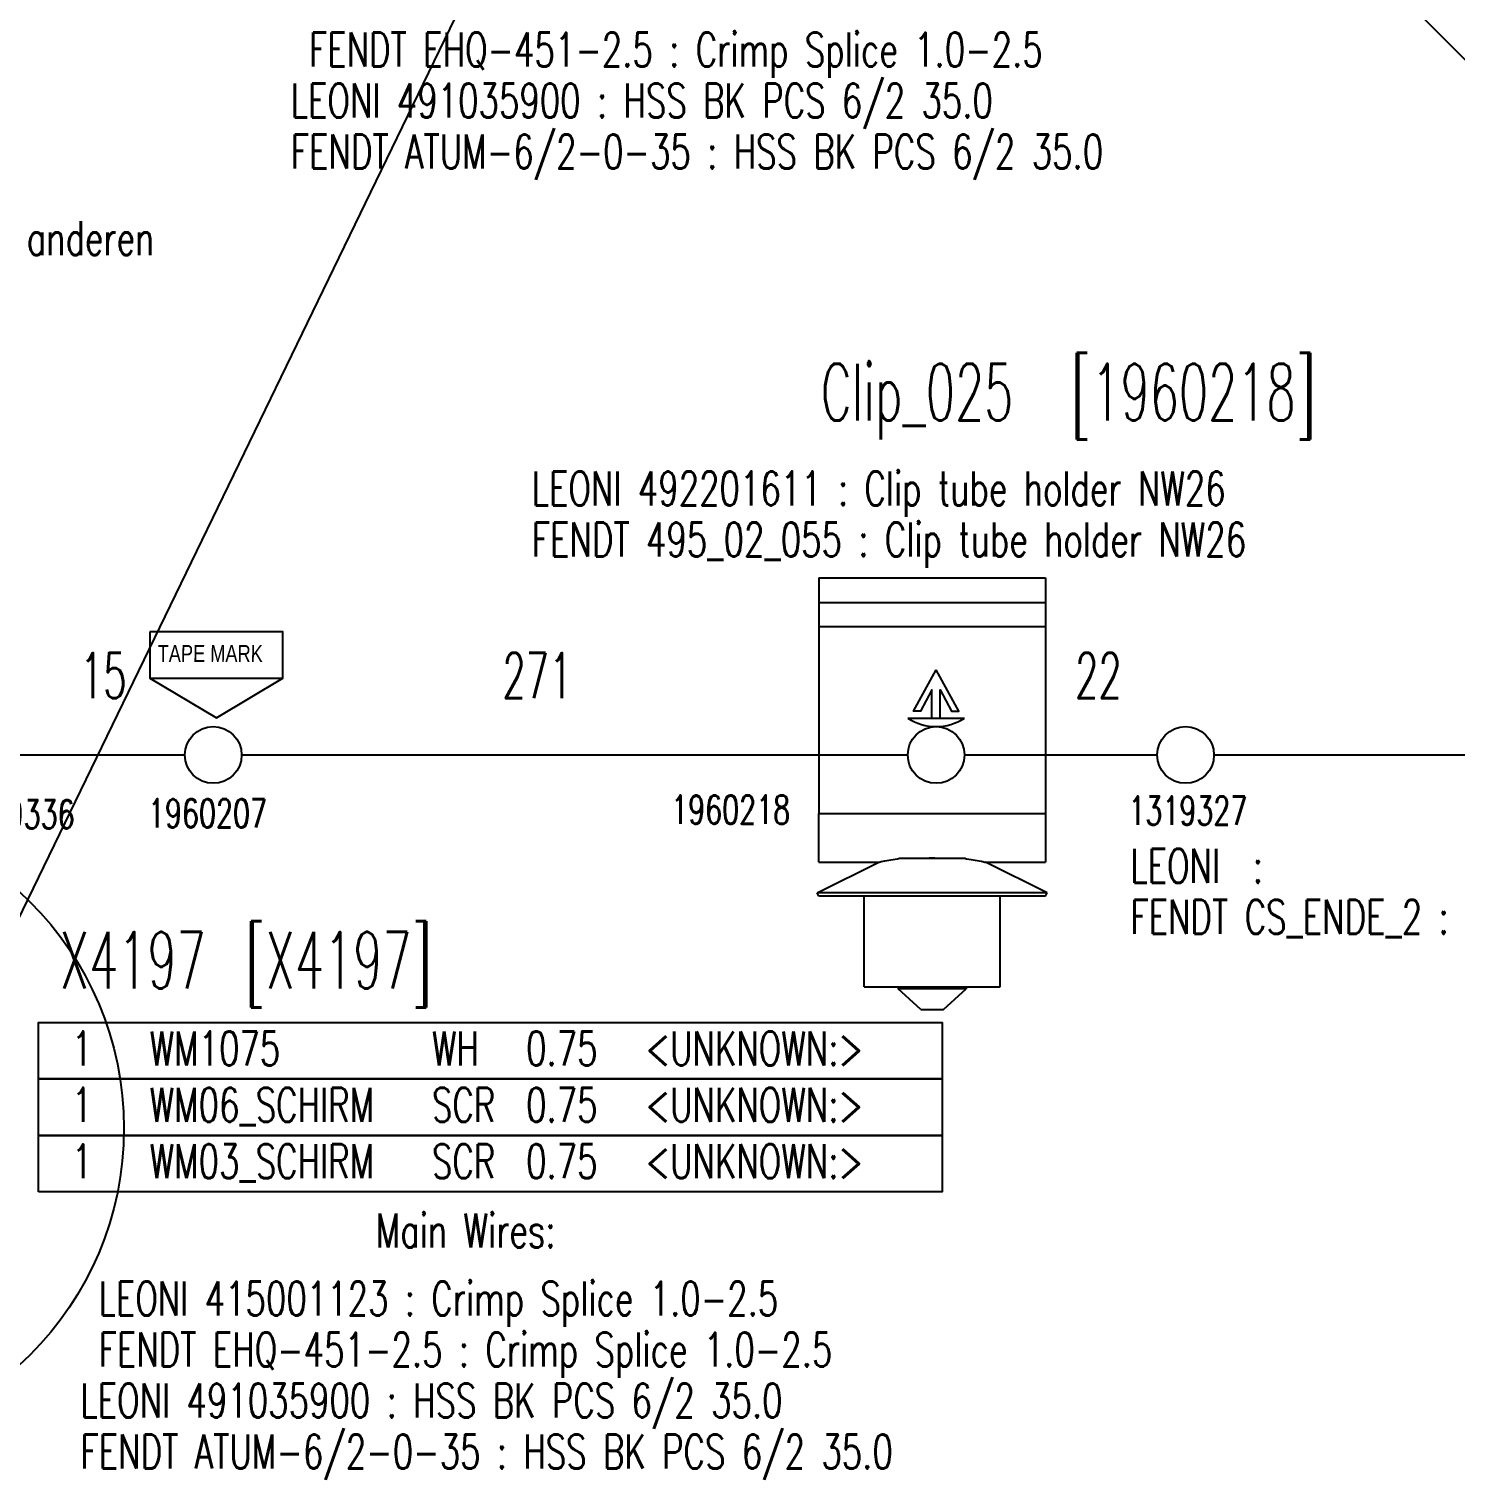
# Model space of a CAD drawing. Header units: millimetres. Extents: x -1 to 4489, y 0 to 1364.
# Drawn here: x 1299.7 to 1425.5, y 495.1 to 623.1 of the extents above; entities that cross this region are included whole.
import ezdxf

# ---------------------------------------------------------------- set-up
doc = ezdxf.new("R2010")
doc.units = ezdxf.units.MM
for name, color, linetype in [('A_ACHSEN', 7, 'Continuous'), ('A_FLAECHEN', 7, 'Continuous'), ('Fendt Beschriftung', 1, 'Continuous'), ('LAYER_0', 7, 'Continuous')]:
    doc.layers.add(name, color=color, linetype=linetype)
doc.styles.add('HS-BUNDLE-DIMENSION', font='ROMANS.SHX', dxfattribs={"width": 0.6, "height": 4})
doc.styles.add('HS-COMP-DESCRIPTION', font='ROMANS.SHX', dxfattribs={"width": 0.6, "height": 5})
doc.styles.add('HS-INSULATION-LEGEND', font='ROMANS.SHX', dxfattribs={"width": 0.7, "height": 3})
doc.styles.add('HS-NODE', font='ROMANS.SHX', dxfattribs={"width": 0.7, "height": 2.5})
doc.styles.add('HS-PART-NO', font='ROMANS.SHX', dxfattribs={"width": 0.7, "height": 3})
doc.styles.add('HS-WIRE', font='ROMANS.SHX', dxfattribs={"width": 0.7, "height": 3})
doc.linetypes.add('NW_26_FHW_OPEN', pattern='A,0.0001,["=",Standard,S=0.4,R=0,X=0,Y=-0.2],-0.0001,["[]",Standard,S=0.3,R=0,X=-0.05,Y=-0.15],-0.2', length=0.2002)

# ---------------------------------------------------------------- blocks, each defined once
blk = doc.blocks.new('497003101')
at = {"layer": 'LAYER_0', "color": 7}
for points in [[(-5.87, 7.56), (-5.87, 3.49), (5.87, 3.49), (5.87, 7.56), (-5.87, 7.56)], [(-5.87, 3.49), (0, 0), (5.87, 3.49)]]:
    blk.add_lwpolyline(points, dxfattribs=at)
at = {"layer": 'LAYER_0', "color": 7, "oblique": 0.8, "width": 0.8}
blk.add_text('TAPE MARK', height=1.5, dxfattribs=at).set_placement((-5.19, 4.91))
blk = doc.blocks.new('A$C2E6414D2')
at = {"linetype": 'Continuous'}
for p, q in [((7.13, 36.28), (13.13, 36.28)), ((7.13, 36.28), (7.15, 36.16)), ((7.13, 36.08), (7.13, 36.28)), ((7.15, 36.16), (7.18, 36.08)), ((9.13, 36.28), (9.13, 36.08)), ((11.13, 36.28), (11.13, 36.08)), ((13.09, 36.08), (13.12, 36.16)), ((13.12, 36.16), (13.13, 36.28)), ((13.13, 36.08), (13.13, 36.28)), ((0.13, 0), (0.13, 20.8)), ((20.13, 20.8), (0.13, 20.8)), ((20.13, 0), (20.13, 20.8)), ((20.13, 4.3), (0.13, 4.3)), ((20.13, 2.2), (0.13, 2.2))]:
    blk.add_line(p, q, dxfattribs=at)
at = {"layer": 'A_ACHSEN', "linetype": 'Continuous'}
for p, q in [((9.13, 38.08), (7.13, 36.28)), ((11.13, 38.08), (9.13, 38.08)), ((11.13, 38.08), (13.13, 36.28)), ((0.13, 28.08), (0, 27.81)), ((0, 27.81), (20.27, 27.81)), ((0, 27.81), (5.42, 25.1)), ((0.13, 28.08), (20.13, 28.08)), ((20.27, 27.81), (14.84, 25.1)), ((20.13, 28.08), (20.27, 27.81)), ((0.13, 20.8), (0.13, 25.1)), ((5.42, 25.1), (0.13, 25.1)), ((5.44, 25.1), (5.42, 25.1)), ((5.47, 25.09), (5.44, 25.1)), ((5.65, 25.05), (5.47, 25.09)), ((5.81, 25.02), (5.65, 25.05)), ((5.98, 24.99), (5.81, 25.02)), ((6.15, 24.95), (5.98, 24.99)), ((6.33, 24.92), (6.15, 24.95)), ((6.51, 24.89), (6.33, 24.92)), ((6.7, 24.86), (6.51, 24.89)), ((6.89, 24.83), (6.7, 24.86)), ((7.09, 24.8), (6.89, 24.83)), ((7.19, 24.78), (7.09, 24.8)), ((7.19, 24.78), (13.07, 24.78)), ((9.88, 24.7), (9.88, 24.78)), ((10.38, 24.7), (9.88, 24.7)), ((10.38, 24.7), (10.38, 24.78)), ((13.18, 24.8), (13.07, 24.78)), ((13.38, 24.83), (13.18, 24.8)), ((13.57, 24.86), (13.38, 24.83)), ((13.76, 24.89), (13.57, 24.86)), ((13.94, 24.92), (13.76, 24.89)), ((14.12, 24.95), (13.94, 24.92)), ((14.29, 24.99), (14.12, 24.95)), ((14.46, 25.02), (14.29, 24.99)), ((14.62, 25.05), (14.46, 25.02)), ((14.8, 25.09), (14.62, 25.05)), ((14.83, 25.1), (14.8, 25.09)), ((14.84, 25.1), (14.83, 25.1)), ((20.13, 25.1), (14.84, 25.1)), ((20.13, 25.1), (20.13, 20.8)), ((20.13, 0), (0.13, 0))]:
    blk.add_line(p, q, dxfattribs=at)
at = {"layer": 'A_FLAECHEN', "linetype": 'Continuous'}
for p, q in [((16.13, 36.08), (4.13, 36.08)), ((4.13, 36.08), (4.13, 28.08)), ((16.13, 36.08), (16.13, 28.08))]:
    blk.add_line(p, q, dxfattribs=at)

msp = doc.modelspace()

# ---------------------------------------------------------------- linework, layer by layer
at = {"color": 7, "ltscale": 8}
for points in [[(1410, 636.72), (1485.88, 560.85)], [(1404.15, 559.08), (1485.15, 559.08)]]:
    msp.add_lwpolyline(points, dxfattribs=at)
at = {"color": 5, "linetype": 'Continuous'}
for points in [[(1379.27, 562.33), (1379.27, 564.83), (1378.27, 562.96), (1377.65, 562.96), (1379.65, 566.58)], [(1380.02, 562.33), (1380.02, 564.83), (1381.02, 562.96), (1381.65, 562.96), (1379.65, 566.58)], [(1377.15, 562.33), (1382.15, 562.33)]]:
    msp.add_lwpolyline(points, dxfattribs=at)
at = {"color": 7, "linetype": 'NW_26_FHW_OPEN', "ltscale": 8}
for points in [[(1298.82, 559.08), (1313.4, 559.08)], [(1318.4, 559.08), (1377.15, 559.08)], [(1382.15, 559.08), (1399.15, 559.08)]]:
    msp.add_lwpolyline(points, dxfattribs=at)
at = {"color": 7, "linetype": 'Continuous'}
for points in [[(1300.49, 530.5), (1300.49, 535.48), (1380.19, 535.48), (1380.19, 530.5), (1300.49, 530.5)], [(1300.49, 525.52), (1300.49, 530.5), (1380.19, 530.5), (1380.19, 525.52), (1300.49, 525.52)], [(1300.49, 520.54), (1300.49, 525.52), (1380.19, 525.52), (1380.19, 520.54), (1300.49, 520.54)]]:
    msp.add_lwpolyline(points, dxfattribs=at)
for centre in [(1315.9, 559.08), (1379.65, 559.08), (1401.65, 559.08)]:
    msp.add_circle(centre, 2.5, dxfattribs=at)
at = {"color": 5, "linetype": 'Continuous'}
msp.add_arc((1379.65, 566.12), 4.54, 236.6015, 303.3985, dxfattribs=at)
at = {"layer": 'Fendt Beschriftung'}
msp.add_line((1362.67, 676.61), (1291.43, 529.64), dxfattribs=at)
msp.add_circle((1279.75, 526.14), 28.27, dxfattribs=at)

# ---------------------------------------------------------------- block references
at = {"rotation": 180}
msp.add_blockref('A$C2E6414D2', (1389.43, 574.72), dxfattribs=at)
msp.add_blockref('497003101', (1316.18, 562.37))

# ---------------------------------------------------------------- texts
at = {"color": 200, "linetype": 'Continuous', "style": 'HS-PART-NO', "width": 0.7}
for s, p in [('FENDT EHQ-451-2.5 : Crimp Splice 1.0-2.5', (1324.34, 619.8)), ('LEONI 491035900 : HSS BK PCS 6/2 35.0', (1322.74, 615.3)), ('FENDT ATUM-6/2-0-35 : HSS BK PCS 6/2 35.0', (1322.74, 610.8)), ('LEONI 492201611 : Clip tube holder NW26', (1343.99, 581.09)), ('FENDT 495_02_055 : Clip tube holder NW26', (1343.99, 576.59)), ('LEONI  :', (1396.78, 547.8)), ('FENDT CS_ENDE_2 :', (1396.78, 543.3)), ('LEONI 415001123 : Crimp Splice 1.0-2.5', (1305.79, 509.63)), ('FENDT EHQ-451-2.5 : Crimp Splice 1.0-2.5', (1305.79, 505.13)), ('LEONI 491035900 : HSS BK PCS 6/2 35.0', (1304.19, 500.63)), ('FENDT ATUM-6/2-0-35 : HSS BK PCS 6/2 35.0', (1304.19, 496.13))]:
    msp.add_text(s, height=3, dxfattribs=at).set_placement(p)
at = {"color": 5, "linetype": 'Continuous'}
for s, height, style, width, p in [(' [1960218]', 5, 'HS-COMP-DESCRIPTION', 0.6, (1389.49, 588.59)), ('1960218', 2.5, 'HS-NODE', 0.7, (1356.28, 553.02)), ('1319336', 2.5, 'HS-NODE', 0.7, (1293.18, 552.6)), ('1960207', 2.5, 'HS-NODE', 0.7, (1310.14, 552.69)), ('1319327', 2.5, 'HS-NODE', 0.7, (1396.6, 552.92)), (' [X4197]', 5, 'HS-COMP-DESCRIPTION', 0.6, (1316.67, 538.48)), ('WM06_SCHIRM ', 3, 'HS-WIRE', 0.7, (1310.29, 526.72)), ('SCR ', 3, 'HS-WIRE', 0.7, (1335.19, 526.72)), ('0.75 ', 3, 'HS-WIRE', 0.7, (1343.49, 526.72)), (' <UNKNOWN:>  ', 3, 'HS-WIRE', 0.7, (1352.59, 526.72)), ('WM03_SCHIRM ', 3, 'HS-WIRE', 0.7, (1310.29, 521.74)), ('SCR ', 3, 'HS-WIRE', 0.7, (1335.19, 521.74)), ('0.75 ', 3, 'HS-WIRE', 0.7, (1343.49, 521.74)), (' <UNKNOWN:>  ', 3, 'HS-WIRE', 0.7, (1352.59, 521.74))]:
    msp.add_text(s, height=height, dxfattribs=dict(at, style=style, width=width)).set_placement(p)
at = {"color": 42, "linetype": 'Continuous', "style": 'HS-COMP-DESCRIPTION', "width": 0.6}
for s, p in [('Clip_025', (1369.49, 588.59)), ('X4197', (1302.38, 538.48))]:
    msp.add_text(s, height=5, dxfattribs=at).set_placement(p)
at = {"color": 1, "linetype": 'Continuous', "ltscale": 8, "style": 'HS-BUNDLE-DIMENSION', "width": 0.6}
for s, p in [('15', (1304.15, 564.08)), ('271', (1341.4, 564.08)), ('22', (1391.91, 564.08))]:
    msp.add_text(s, height=4, dxfattribs=at).set_placement(p)
at = {"color": 7, "linetype": 'Continuous', "style": 'HS-WIRE', "width": 0.7}
for p in [(1301.99, 531.7), (1301.99, 526.72), (1301.99, 521.74)]:
    msp.add_text(' 1  ', height=3, dxfattribs=at).set_placement(p)
at = {"color": 92, "linetype": 'Continuous', "style": 'HS-WIRE', "width": 0.7}
for s, p in [('WM1075 ', (1310.29, 531.7)), ('WH ', (1335.19, 531.7)), ('0.75 ', (1343.49, 531.7)), (' <UNKNOWN:>  ', (1352.59, 531.7))]:
    msp.add_text(s, height=3, dxfattribs=at).set_placement(p)
at = {"color": 1, "linetype": 'Continuous', "style": 'HS-PART-NO', "width": 0.7}
msp.add_text('Main Wires: ', height=3, dxfattribs=at).set_placement((1330.24, 515.63))
at = {"layer": 'Fendt Beschriftung', "insert": (1228.03, 606.17), "char_height": 3, "width": 100.9018, "attachment_point": 1, "style": 'HS-INSULATION-LEGEND'}
msp.add_mtext('Verschiebung des Stoßverbinders X4197 von den anderen Stoßverbindern zum Stecker {\\Fromans.shx|c1;X2524}.', dxfattribs=at)

doc.saveas('drawing.dxf')
